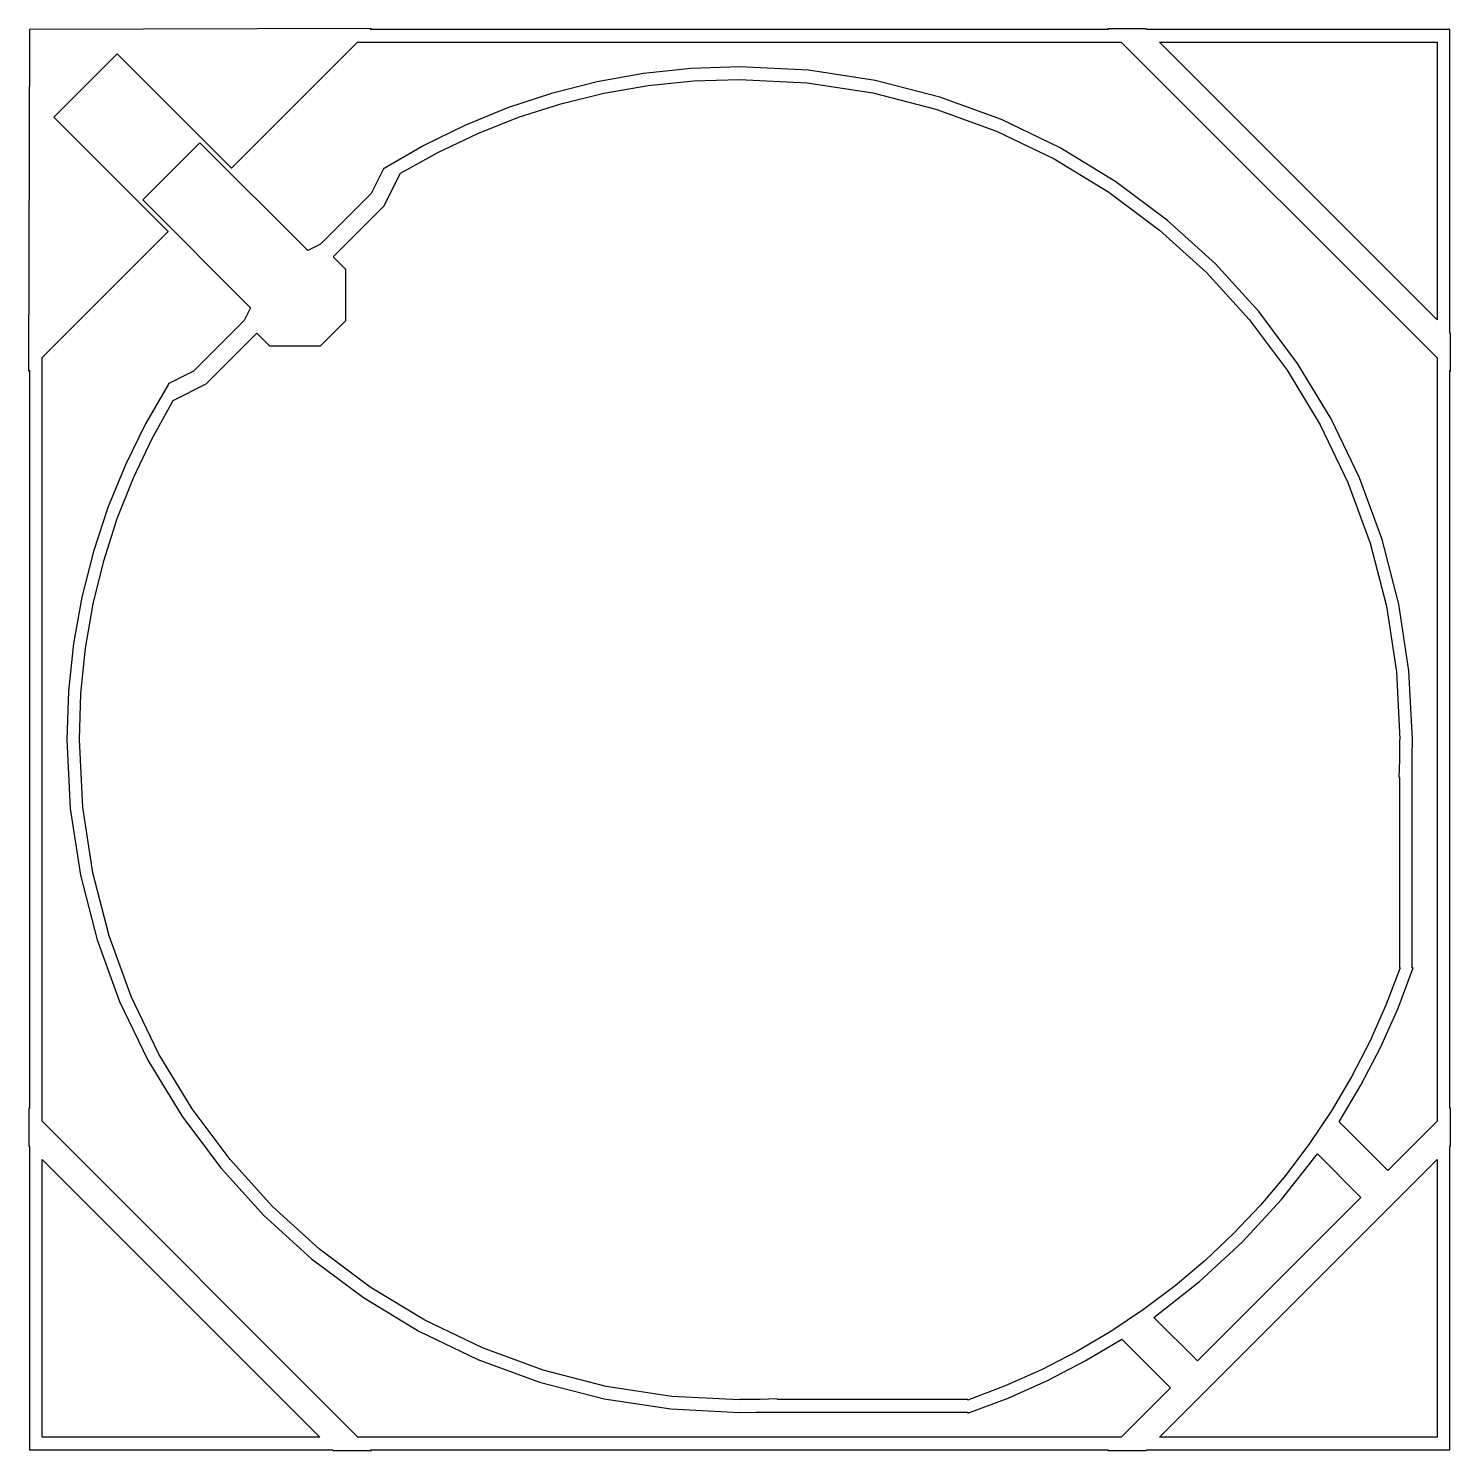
# Model space of a CAD drawing. Extents: x 0 to 5.6, y 0 to 5.6.
import ezdxf

# ---------------------------------------------------------------- set-up
doc = ezdxf.new("R2010")
doc.units = 0
doc.layers.get('0').update_dxf_attribs({"linetype": 'CONTINUOUS'})

msp = doc.modelspace()

# ---------------------------------------------------------------- linework, layer by layer
at = {"color": 7}
for points in [[(1.349044, 5.600937), (0.003252, 5.596748), (-0.000937, 4.250956), (0.003252, 4.255145), (0.003252, 1.346768), (0, 1.35002), (0, 1.199979), (0.003252, 1.196727), (0.003252, 0.003236), (1.196743, 0.003236), (1.199996, -0.000016), (1.349981, -0.000016), (1.346729, 0.003236), (4.253232, 0.003236), (4.24998, -0.000016), (4.400021, -0.000016), (4.403273, 0.003236), (5.596764, 0.003236), (5.596764, 1.196727), (5.600016, 1.199979), (5.600016, 1.35002), (5.596764, 1.346768), (5.596764, 4.253271), (5.600016, 4.250019), (5.600016, 4.400004), (5.596764, 4.403257), (5.596764, 5.596748), (4.403273, 5.596748), (4.400021, 5.6), (4.24998, 5.6), (4.253232, 5.596748), (1.344855, 5.596748), (1.349044, 5.600937), (1.349044, 5.600937)], [(1.294915, 5.546808), (4.303172, 5.546808), (5.546824, 4.303211), (5.546824, 1.296828), (5.353017, 1.10302), (5.161084, 1.294953), (5.247035, 1.438711), (5.324508, 1.587835), (5.393126, 1.742021), (5.452511, 1.90096), (5.449039, 1.90096), (5.449039, 2.736437), (5.449976, 2.799992), (5.436291, 3.070891), (5.396127, 3.333976), (5.330815, 3.587914), (5.24169, 3.831371), (5.130084, 4.063015), (4.997331, 4.281511), (4.844763, 4.485526), (4.673715, 4.673726), (4.48552, 4.844779), (4.28151, 4.997352), (4.063019, 5.130109), (3.83138, 5.24172), (3.587926, 5.330848), (3.33399, 5.396163), (3.070907, 5.436329), (2.800008, 5.450014), (2.608959, 5.44321), (2.421591, 5.423113), (2.238358, 5.390193), (2.059718, 5.344924), (1.886126, 5.287776), (1.718037, 5.219221), (1.555909, 5.139731), (1.400197, 5.049777), (1.39904, 5.050934), (1.349044, 4.950944), (1.149063, 4.750963), (1.148953, 4.750908), (1.099013, 4.725938), (0.674026, 5.15098), (0.44902, 4.925974), (0.874062, 4.500987), (0.849037, 4.450937), (0.648946, 4.250901), (0.549066, 4.20096), (0.550223, 4.199803), (0.460269, 4.044091), (0.380779, 3.881963), (0.312224, 3.713874), (0.255076, 3.540282), (0.209807, 3.361642), (0.176887, 3.178409), (0.15679, 2.991041), (0.149986, 2.799992), (0.163671, 2.529093), (0.203837, 2.26601), (0.269152, 2.012074), (0.35828, 1.76862), (0.469891, 1.536981), (0.602648, 1.31849), (0.755221, 1.11448), (0.926274, 0.926285), (1.114474, 0.755237), (1.318489, 0.602669), (1.536985, 0.469916), (1.768629, 0.35831), (2.012086, 0.269185), (2.266024, 0.203873), (2.529109, 0.163709), (2.800008, 0.150024), (2.863563, 0.150961), (3.69904, 0.150961), (3.69904, 0.147489), (3.857979, 0.206874), (4.012165, 0.275492), (4.161289, 0.352965), (4.305047, 0.438916), (4.49698, 0.246983), (4.303172, 0.053176), (1.296789, 0.053176), (0.053192, 1.296828), (0.053192, 4.305085), (0.549066, 4.800958), (0.099053, 5.25097), (0.34903, 5.500947), (0.799042, 5.050934), (1.294915, 5.546808), (1.294915, 5.546808)], [(4.453213, 5.546808), (5.546824, 5.546808), (5.546824, 4.453197), (4.453213, 5.546808), (4.453213, 5.546808)], [(2.800008, 5.40046), (3.065879, 5.387043), (3.32406, 5.347664), (3.573248, 5.283626), (3.812136, 5.196234), (4.039421, 5.086795), (4.253797, 4.956612), (4.453958, 4.80699), (4.638601, 4.639235), (4.806421, 4.454652), (4.956111, 4.254544), (5.086368, 4.040219), (5.195887, 3.812979), (5.283362, 3.574131), (5.347488, 3.324979), (5.386962, 3.066829), (5.400477, 2.800984), (5.399043, 2.800984), (5.399043, 2.718798), (5.396122, 2.650943), (5.399043, 2.650943), (5.399043, 1.90096), (5.400973, 1.90096), (5.345269, 1.753627), (5.281515, 1.610462), (5.20999, 1.471742), (5.130969, 1.337744), (5.04473, 1.208745), (4.951551, 1.085023), (4.851709, 0.966855), (4.745481, 0.854519), (4.633145, 0.748291), (4.514977, 0.648449), (4.391255, 0.55527), (4.262256, 0.469031), (4.128258, 0.39001), (3.989538, 0.318485), (3.846373, 0.254731), (3.69904, 0.199027), (3.69904, 0.200957), (2.949057, 0.200957), (2.949057, 0.203878), (2.881202, 0.200957), (2.799016, 0.200957), (2.799016, 0.199523), (2.533171, 0.213038), (2.275021, 0.252512), (2.025869, 0.316638), (1.787021, 0.404113), (1.559781, 0.513632), (1.345456, 0.643889), (1.145348, 0.793579), (0.960765, 0.961399), (0.79301, 1.146042), (0.643388, 1.346203), (0.513205, 1.560579), (0.403766, 1.787864), (0.316374, 2.026752), (0.252336, 2.27594), (0.212957, 2.534121), (0.19954, 2.799992), (0.205801, 2.981669), (0.224306, 3.159961), (0.254633, 3.334462), (0.296363, 3.504767), (0.349076, 3.670471), (0.412351, 3.831167), (0.485769, 3.986451), (0.568909, 4.135917), (0.699051, 4.20096), (0.899032, 4.400941), (0.949027, 4.350946), (1.149063, 4.350946), (1.249054, 4.450937), (1.249054, 4.650973), (1.199059, 4.700968), (1.39904, 4.900949), (1.464083, 5.031091), (1.613549, 5.114231), (1.768833, 5.187649), (1.929529, 5.250924), (2.095233, 5.303637), (2.265538, 5.345367), (2.440039, 5.375694), (2.618331, 5.394199), (2.800008, 5.40046), (2.800008, 5.40046)], [(0.053192, 1.146787), (1.146803, 0.053176), (0.053192, 0.053176), (0.053192, 1.146787), (0.053192, 1.146787)], [(5.075425, 1.168505), (5.246963, 0.996967), (4.603033, 0.353037), (4.431495, 0.524575), (4.611694, 0.665482), (4.779655, 0.820345), (4.934518, 0.988306), (5.075425, 1.168505), (5.075425, 1.168505)], [(5.546824, 1.146787), (5.546824, 0.053176), (4.453213, 0.053176), (5.546824, 1.146787), (5.546824, 1.146787)]]:
    msp.add_lwpolyline(points, dxfattribs=at)

doc.saveas('drawing.dxf')
